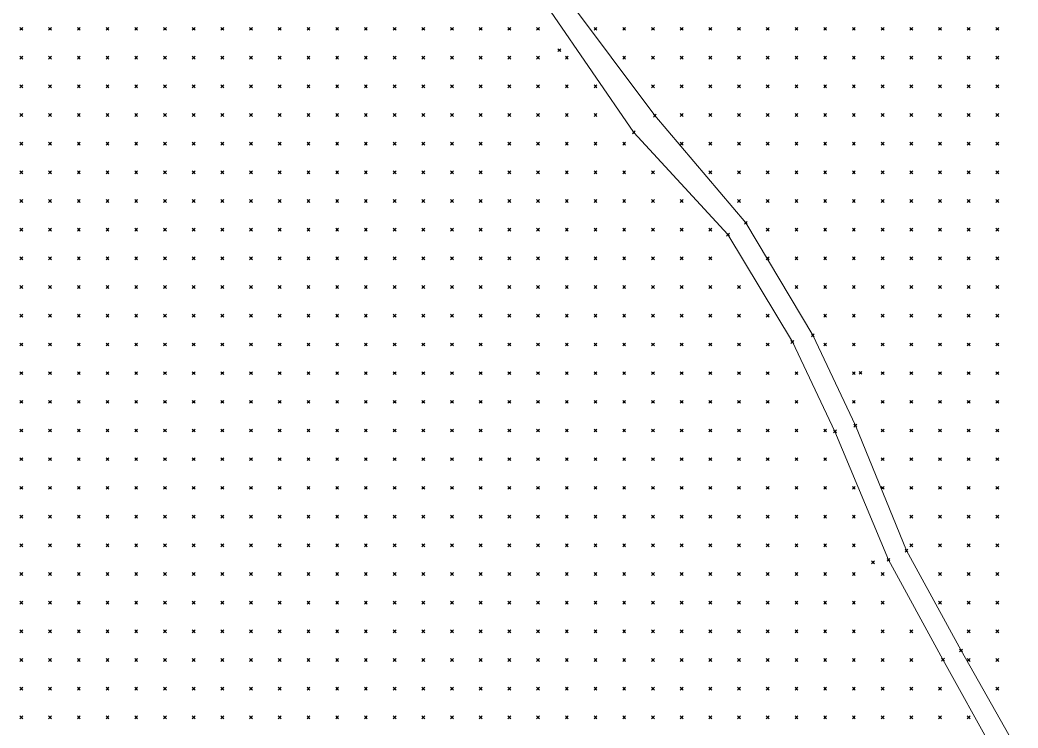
# Model space of a CAD drawing. Header units: metres. Extents: x 441556 to 446409, y 432338 to 461058.
# Drawn here: x 444185.4 to 444289.7, y 446559.2 to 446633.3 of the extents above; entities that cross this region are included whole.
import ezdxf

# ---------------------------------------------------------------- set-up
doc = ezdxf.new("R2010")
doc.units = ezdxf.units.M
doc.header["$MEASUREMENT"] = 0
doc.header["$PDMODE"] = 35
doc.header["$PDSIZE"] = 0.15
for name, color, linetype, lineweight in [('DTM-BRE-RevN_GRP_DRUM PAMANT', 2, 'Continuous', 0), ('DTM-NOK-RevN_LIDAR_co_lidar', 91, 'Continuous', 0), ('DTM-NOK-RevN_RTK', 32, 'Continuous', 0)]:
    doc.layers.add(name, color=color, linetype=linetype, lineweight=lineweight)

msp = doc.modelspace()

# ---------------------------------------------------------------- linework, layer by layer
at = {"layer": 'DTM-BRE-RevN_GRP_DRUM PAMANT'}
for p, q in [((444242.585, 446635.505, 368.736), (444251.708, 446623.258, 369.568)), ((444249.513, 446621.499, 369.673), (444240.794, 446634.189, 368.78)), ((444251.708, 446623.258, 369.568), (444261.211, 446612.048, 369.786)), ((444259.351, 446610.813, 369.748), (444249.513, 446621.499, 369.673)), ((444261.211, 446612.048, 369.786), (444268.214, 446600.291, 369.074)), ((444266.084, 446599.593, 369.09), (444259.351, 446610.813, 369.748)), ((444270.532, 446590.241, 369.051), (444266.084, 446599.593, 369.09)), ((444268.214, 446600.291, 369.074), (444272.661, 446590.846, 368.959)), ((444276.12, 446576.815, 369.451), (444270.532, 446590.241, 369.051)), ((444272.661, 446590.846, 368.959), (444277.997, 446577.773, 369.455)), ((444277.997, 446577.773, 369.455), (444283.703, 446567.332, 370.084)), ((444281.806, 446566.38, 370.014), (444276.12, 446576.815, 369.451)), ((444283.703, 446567.332, 370.084), (444289.657, 446556.809, 371.004)), ((444287.67, 446555.829, 371.028), (444281.806, 446566.38, 370.014))]:
    msp.add_line(p, q, dxfattribs=at)
at = {"layer": 'DTM-NOK-RevN_LIDAR_co_lidar'}
for p in [(444185.522, 446632.323, 342.435), (444188.521, 446632.323, 343.29), (444191.52, 446632.323, 344.175), (444194.52, 446632.323, 344.912), (444197.519, 446632.323, 345.568), (444200.518, 446632.323, 346.404), (444203.518, 446632.323, 347.249), (444206.517, 446632.323, 347.864), (444209.517, 446632.323, 348.659), (444212.516, 446632.323, 350.007), (444215.515, 446632.323, 351.705), (444218.515, 446632.323, 353.647), (444221.514, 446632.323, 355.425), (444224.513, 446632.323, 357.357), (444227.513, 446632.323, 358.967), (444230.512, 446632.323, 361.041), (444233.511, 446632.323, 363.162), (444236.511, 446632.323, 366.052), (444239.51, 446632.323, 367.85), (444245.509, 446632.323, 368.91), (444248.508, 446632.323, 371.923), (444251.507, 446632.323, 376.517), (444254.507, 446632.323, 379.569), (444257.506, 446632.323, 381.719), (444260.505, 446632.323, 383.521), (444263.505, 446632.323, 384.589), (444266.504, 446632.323, 385.367), (444269.503, 446632.323, 386.204), (444272.503, 446632.323, 387.195), (444275.502, 446632.323, 389.393), (444278.501, 446632.323, 392.836), (444281.501, 446632.323, 395.651), (444284.5, 446632.323, 398.715), (444287.499, 446632.323, 401.177), (444185.522, 446629.323, 342.752), (444188.521, 446629.323, 343.675), (444191.52, 446629.323, 344.609), (444194.52, 446629.323, 345.421), (444197.519, 446629.323, 346.054), (444200.518, 446629.323, 346.737), (444203.518, 446629.323, 347.406), (444206.517, 446629.323, 347.882), (444209.517, 446629.323, 348.478), (444212.516, 446629.323, 349.395), (444215.515, 446629.323, 350.663), (444218.515, 446629.323, 352.375), (444221.514, 446629.323, 354.238), (444224.513, 446629.323, 356.125), (444227.513, 446629.323, 357.746), (444230.512, 446629.323, 359.376), (444233.511, 446629.323, 362), (444236.511, 446629.323, 365.096), (444239.51, 446629.323, 367.641), (444242.509, 446629.323, 368.747), (444248.508, 446629.323, 370.871), (444251.507, 446629.323, 374.637), (444254.507, 446629.323, 377.324), (444257.506, 446629.323, 378.988), (444260.505, 446629.323, 380.79), (444263.505, 446629.323, 382.244), (444266.504, 446629.323, 382.643), (444269.503, 446629.323, 383.692), (444272.503, 446629.323, 386.792), (444275.502, 446629.323, 390.233), (444278.501, 446629.323, 393.219), (444281.501, 446629.323, 396.329), (444284.5, 446629.323, 398.373), (444287.499, 446629.323, 400.498), (444185.522, 446626.324, 343.074), (444188.521, 446626.324, 343.99), (444191.52, 446626.324, 344.918), (444194.52, 446626.324, 345.789), (444197.519, 446626.324, 346.47), (444200.518, 446626.324, 346.947), (444203.518, 446626.324, 347.541), (444206.517, 446626.324, 348.294), (444209.517, 446626.324, 348.895), (444212.516, 446626.324, 349.562), (444215.515, 446626.324, 350.493), (444218.515, 446626.324, 351.894), (444221.514, 446626.324, 353.595), (444224.513, 446626.324, 355.136), (444227.513, 446626.324, 356.59), (444230.512, 446626.324, 358.118), (444233.511, 446626.324, 360.588), (444236.511, 446626.324, 363.904), (444239.51, 446626.324, 366.704), (444242.509, 446626.324, 368.253), (444245.509, 446626.324, 368.961), (444251.507, 446626.324, 372.264), (444254.507, 446626.324, 374.796), (444257.506, 446626.324, 376.62), (444260.505, 446626.324, 378.233), (444263.505, 446626.324, 378.737), (444266.504, 446626.324, 379.67), (444269.503, 446626.324, 382.501), (444272.503, 446626.324, 386.079), (444275.502, 446626.324, 389.362), (444278.501, 446626.324, 391.937), (444281.501, 446626.324, 395.03), (444284.5, 446626.324, 397.463), (444287.499, 446626.324, 399.273), (444185.522, 446623.325, 343.537), (444188.521, 446623.325, 344.405), (444191.52, 446623.325, 345.245), (444194.52, 446623.325, 346.111), (444197.519, 446623.325, 346.784), (444200.518, 446623.325, 347.298), (444203.518, 446623.325, 347.834), (444206.517, 446623.325, 348.478), (444209.517, 446623.325, 349.163), (444212.516, 446623.325, 349.764), (444215.515, 446623.325, 350.475), (444218.515, 446623.325, 351.404), (444221.514, 446623.325, 352.553), (444224.513, 446623.325, 354.308), (444227.513, 446623.325, 355.692), (444230.512, 446623.325, 357.361), (444233.511, 446623.325, 359.728), (444236.511, 446623.325, 362.306), (444239.51, 446623.325, 365.369), (444242.509, 446623.325, 367.213), (444245.509, 446623.325, 368.789), (444254.507, 446623.325, 372.161), (444257.506, 446623.325, 374.191), (444260.505, 446623.325, 375.143), (444263.505, 446623.325, 376.179), (444266.504, 446623.325, 378.726), (444269.503, 446623.325, 382.129), (444272.503, 446623.325, 385.682), (444275.502, 446623.325, 389.27), (444278.501, 446623.325, 391.338), (444281.501, 446623.325, 394.845), (444284.5, 446623.325, 396.474), (444287.499, 446623.325, 397.877), (444185.522, 446620.325, 343.985), (444188.521, 446620.325, 344.873), (444191.52, 446620.325, 345.53), (444194.52, 446620.325, 346.168), (444197.519, 446620.325, 346.843), (444200.518, 446620.325, 347.45), (444203.518, 446620.325, 348.025), (444206.517, 446620.325, 348.611), (444209.517, 446620.325, 349.151), (444212.516, 446620.325, 349.805), (444215.515, 446620.325, 350.535), (444218.515, 446620.325, 351.252), (444221.514, 446620.325, 351.953), (444224.513, 446620.325, 353.167), (444227.513, 446620.325, 354.655), (444230.512, 446620.325, 356.464), (444233.511, 446620.325, 358.433), (444236.511, 446620.325, 360.493), (444239.51, 446620.325, 362.254), (444242.509, 446620.325, 365.424), (444245.509, 446620.325, 367.646), (444248.508, 446620.325, 369.023), (444254.507, 446620.325, 369.966), (444257.506, 446620.325, 371.121), (444260.505, 446620.325, 372.26), (444263.505, 446620.325, 375.106), (444266.504, 446620.325, 378.732), (444269.503, 446620.325, 381.329), (444272.503, 446620.325, 384.044), (444275.502, 446620.325, 386.74), (444278.501, 446620.325, 389.769), (444281.501, 446620.325, 392.949), (444284.5, 446620.325, 394.673), (444287.499, 446620.325, 396.272), (444185.522, 446617.326, 344.31), (444188.521, 446617.326, 345.162), (444191.52, 446617.326, 345.845), (444194.52, 446617.326, 346.437), (444197.519, 446617.326, 347.012), (444200.518, 446617.326, 347.641), (444203.518, 446617.326, 348.269), (444206.517, 446617.326, 348.829), (444209.517, 446617.326, 349.309), (444212.516, 446617.326, 349.883), (444215.515, 446617.326, 350.622), (444218.515, 446617.326, 351.364), (444221.514, 446617.326, 351.973), (444224.513, 446617.326, 352.662), (444227.513, 446617.326, 353.756), (444230.512, 446617.326, 355.351), (444233.511, 446617.326, 357.108), (444236.511, 446617.326, 359.007), (444239.51, 446617.326, 361.155), (444242.509, 446617.326, 363.441), (444245.509, 446617.326, 365.538), (444248.508, 446617.326, 367.447), (444251.507, 446617.326, 369.015), (444257.506, 446617.326, 369.873), (444260.505, 446617.326, 371.08), (444263.505, 446617.326, 374.176), (444266.504, 446617.326, 377.713), (444269.503, 446617.326, 380.485), (444272.503, 446617.326, 383.347), (444275.502, 446617.326, 385.883), (444278.501, 446617.326, 388.47), (444281.501, 446617.326, 391.104), (444284.5, 446617.326, 392.741), (444287.499, 446617.326, 394.178), (444185.522, 446614.327, 344.389), (444188.521, 446614.327, 345.201), (444191.52, 446614.327, 345.887), (444194.52, 446614.327, 346.563), (444197.519, 446614.327, 347.209), (444200.518, 446614.327, 347.819), (444203.518, 446614.327, 348.347), (444206.517, 446614.327, 348.867), (444209.517, 446614.327, 349.49), (444212.516, 446614.327, 350.074), (444215.515, 446614.327, 350.675), (444218.515, 446614.327, 351.297), (444221.514, 446614.327, 352.058), (444224.513, 446614.327, 352.665), (444227.513, 446614.327, 353.432), (444230.512, 446614.327, 354.57), (444233.511, 446614.327, 355.995), (444236.511, 446614.327, 357.574), (444239.51, 446614.327, 359.487), (444242.509, 446614.327, 361.683), (444245.509, 446614.327, 363.696), (444248.508, 446614.327, 365.506), (444251.507, 446614.327, 367.724), (444254.507, 446614.327, 369.172), (444260.505, 446614.327, 370.339), (444263.505, 446614.327, 373.442), (444266.504, 446614.327, 376.824), (444269.503, 446614.327, 378.993), (444272.503, 446614.327, 381.505), (444275.502, 446614.327, 384.198), (444278.501, 446614.327, 386.708), (444281.501, 446614.327, 388.809), (444284.5, 446614.327, 390.364), (444287.499, 446614.327, 392.262), (444185.522, 446611.327, 344.444), (444188.521, 446611.327, 345.189), (444191.52, 446611.327, 345.894), (444194.52, 446611.327, 346.615), (444197.519, 446611.327, 347.274), (444200.518, 446611.327, 347.883), (444203.518, 446611.327, 348.462), (444206.517, 446611.327, 349.053), (444209.517, 446611.327, 349.677), (444212.516, 446611.327, 350.278), (444215.515, 446611.327, 350.917), (444218.515, 446611.327, 351.476), (444221.514, 446611.327, 352.152), (444224.513, 446611.327, 352.931), (444227.513, 446611.327, 353.628), (444230.512, 446611.327, 354.501), (444233.511, 446611.327, 355.542), (444236.511, 446611.327, 356.847), (444239.51, 446611.327, 358.373), (444242.509, 446611.327, 360.313), (444245.509, 446611.327, 362.021), (444248.508, 446611.327, 363.834), (444251.507, 446611.327, 365.648), (444254.507, 446611.327, 367.707), (444257.506, 446611.327, 368.998), (444263.505, 446611.327, 370.876), (444266.504, 446611.327, 374.095), (444269.503, 446611.327, 377.363), (444272.503, 446611.327, 379.62), (444275.502, 446611.327, 382.364), (444278.501, 446611.327, 384.792), (444281.501, 446611.327, 386.417), (444284.5, 446611.327, 388.104), (444287.499, 446611.327, 390.274), (444185.522, 446608.328, 344.245), (444188.521, 446608.328, 345.109), (444191.52, 446608.328, 345.915), (444194.52, 446608.328, 346.64), (444197.519, 446608.328, 347.292), (444200.518, 446608.328, 347.897), (444203.518, 446608.328, 348.521), (444206.517, 446608.328, 349.161), (444209.517, 446608.328, 349.74), (444212.516, 446608.328, 350.344), (444215.515, 446608.328, 351.053), (444218.515, 446608.328, 351.602), (444221.514, 446608.328, 352.271), (444224.513, 446608.328, 352.942), (444227.513, 446608.328, 353.873), (444230.512, 446608.328, 354.654), (444233.511, 446608.328, 355.463), (444236.511, 446608.328, 356.57), (444239.51, 446608.328, 357.96), (444242.509, 446608.328, 359.446), (444245.509, 446608.328, 361.03), (444248.508, 446608.328, 362.601), (444251.507, 446608.328, 364.294), (444254.507, 446608.328, 366.284), (444257.506, 446608.328, 368.137), (444263.505, 446608.328, 369.603), (444266.504, 446608.328, 371.791), (444269.503, 446608.328, 375.118), (444272.503, 446608.328, 377.796), (444275.502, 446608.328, 380.235), (444278.501, 446608.328, 382.442), (444281.501, 446608.328, 384.057), (444284.5, 446608.328, 386.471), (444287.499, 446608.328, 389.06), (444185.522, 446605.329, 344.094), (444188.521, 446605.329, 345.094), (444191.52, 446605.329, 345.938), (444194.52, 446605.329, 346.655), (444197.519, 446605.329, 347.261), (444200.518, 446605.329, 347.835), (444203.518, 446605.329, 348.481), (444206.517, 446605.329, 349.15), (444209.517, 446605.329, 349.748), (444212.516, 446605.329, 350.411), (444215.515, 446605.329, 351.127), (444218.515, 446605.329, 351.715), (444221.514, 446605.329, 352.408), (444224.513, 446605.329, 353.072), (444227.513, 446605.329, 353.953), (444230.512, 446605.329, 354.648), (444233.511, 446605.329, 355.508), (444236.511, 446605.329, 356.481), (444239.51, 446605.329, 357.789), (444242.509, 446605.329, 359.001), (444245.509, 446605.329, 360.215), (444248.508, 446605.329, 361.45), (444251.507, 446605.329, 362.995), (444254.507, 446605.329, 364.802), (444257.506, 446605.329, 366.976), (444260.505, 446605.329, 368.517), (444266.504, 446605.329, 370.088), (444269.503, 446605.329, 372.752), (444272.503, 446605.329, 375.923), (444275.502, 446605.329, 378.269), (444278.501, 446605.329, 380.343), (444281.501, 446605.329, 382.404), (444284.5, 446605.329, 385.228), (444287.499, 446605.329, 388.033), (444185.522, 446602.329, 343.991), (444188.521, 446602.329, 345.035), (444191.52, 446602.329, 345.832), (444194.52, 446602.329, 346.548), (444197.519, 446602.329, 347.17), (444200.518, 446602.329, 347.762), (444203.518, 446602.329, 348.449), (444206.517, 446602.329, 349.161), (444209.517, 446602.329, 349.829), (444212.516, 446602.329, 350.429), (444215.515, 446602.329, 350.944), (444218.515, 446602.329, 351.638), (444221.514, 446602.329, 352.422), (444224.513, 446602.329, 353.13), (444227.513, 446602.329, 353.82), (444230.512, 446602.329, 354.518), (444233.511, 446602.329, 355.32), (444236.511, 446602.329, 356.121), (444239.51, 446602.329, 357.177), (444242.509, 446602.329, 358.258), (444245.509, 446602.329, 359.153), (444248.508, 446602.329, 360.162), (444251.507, 446602.329, 361.616), (444254.507, 446602.329, 363.364), (444257.506, 446602.329, 365.655), (444260.505, 446602.329, 367.689), (444263.505, 446602.329, 368.657), (444269.503, 446602.329, 370.855), (444272.503, 446602.329, 373.849), (444275.502, 446602.329, 376.607), (444278.501, 446602.329, 379.094), (444281.501, 446602.329, 381.475), (444284.5, 446602.329, 384.465), (444287.499, 446602.329, 386.919), (444185.522, 446599.33, 343.596), (444188.521, 446599.33, 344.708), (444191.52, 446599.33, 345.204), (444194.52, 446599.33, 345.672), (444197.519, 446599.33, 346.376), (444200.518, 446599.33, 347.25), (444203.518, 446599.33, 348.216), (444206.517, 446599.33, 349.022), (444209.517, 446599.33, 349.674), (444212.516, 446599.33, 350.239), (444215.515, 446599.33, 350.532), (444218.515, 446599.33, 351.09), (444221.514, 446599.33, 351.921), (444224.513, 446599.33, 352.999), (444227.513, 446599.33, 353.641), (444230.512, 446599.33, 354.299), (444233.511, 446599.33, 355.088), (444236.511, 446599.33, 355.839), (444239.51, 446599.33, 356.755), (444242.509, 446599.33, 357.523), (444245.509, 446599.33, 358.286), (444248.508, 446599.33, 359.161), (444251.507, 446599.33, 360.386), (444254.507, 446599.33, 362.035), (444257.506, 446599.33, 364.359), (444260.505, 446599.33, 366.582), (444263.505, 446599.33, 368.136), (444269.503, 446599.33, 369.648), (444272.503, 446599.33, 371.96), (444275.502, 446599.33, 374.922), (444278.501, 446599.33, 377.634), (444281.501, 446599.33, 380.312), (444284.5, 446599.33, 383.145), (444287.499, 446599.33, 385.522), (444185.522, 446596.331, 343.037), (444188.521, 446596.331, 343.94), (444191.52, 446596.331, 344.242), (444194.52, 446596.331, 344.893), (444197.519, 446596.331, 346.036), (444200.518, 446596.331, 347.078), (444203.518, 446596.331, 347.949), (444206.517, 446596.331, 348.771), (444209.517, 446596.331, 349.432), (444212.516, 446596.331, 349.976), (444215.515, 446596.331, 350.383), (444218.515, 446596.331, 350.918), (444221.514, 446596.331, 351.536), (444224.513, 446596.331, 352.719), (444227.513, 446596.331, 353.589), (444230.512, 446596.331, 354.256), (444233.511, 446596.331, 354.887), (444236.511, 446596.331, 355.757), (444239.51, 446596.331, 356.673), (444242.509, 446596.331, 357.226), (444245.509, 446596.331, 357.929), (444248.508, 446596.331, 358.545), (444251.507, 446596.331, 359.474), (444254.507, 446596.331, 360.948), (444257.506, 446596.331, 363.273), (444260.505, 446596.331, 365.491), (444263.505, 446596.331, 367.294), (444266.504, 446596.331, 368.391), (444272.503, 446596.331, 370.382), (444275.502, 446596.331, 373.309), (444278.501, 446596.331, 376.416), (444281.501, 446596.331, 378.868), (444284.5, 446596.331, 381.376), (444287.499, 446596.331, 384.753), (444185.522, 446593.331, 342.17), (444188.521, 446593.331, 342.932), (444191.52, 446593.331, 343.52), (444194.52, 446593.331, 344.608), (444197.519, 446593.331, 346.085), (444200.518, 446593.331, 347.209), (444203.518, 446593.331, 348.015), (444206.517, 446593.331, 348.805), (444209.517, 446593.331, 349.412), (444212.516, 446593.331, 349.997), (444215.515, 446593.331, 350.63), (444218.515, 446593.331, 351.346), (444221.514, 446593.331, 351.805), (444224.513, 446593.331, 352.453), (444227.513, 446593.331, 353.473), (444230.512, 446593.331, 354.477), (444233.511, 446593.331, 354.976), (444236.511, 446593.331, 355.77), (444239.51, 446593.331, 356.686), (444242.509, 446593.331, 357.336), (444245.509, 446593.331, 357.984), (444248.508, 446593.331, 358.415), (444251.507, 446593.331, 359.151), (444254.507, 446593.331, 360.405), (444257.506, 446593.331, 362.273), (444260.505, 446593.331, 364.219), (444263.505, 446593.331, 366.045), (444266.504, 446593.331, 367.647), (444272.503, 446593.331, 369.422), (444275.502, 446593.331, 371.687), (444278.501, 446593.331, 374.924), (444281.501, 446593.331, 377.73), (444284.5, 446593.331, 380.111), (444287.499, 446593.331, 383.481), (444185.522, 446590.332, 341.638), (444188.521, 446590.332, 342.426), (444191.52, 446590.332, 343.392), (444194.52, 446590.332, 344.636), (444197.519, 446590.332, 346.041), (444200.518, 446590.332, 347.238), (444203.518, 446590.332, 348.251), (444206.517, 446590.332, 349.094), (444209.517, 446590.332, 349.647), (444212.516, 446590.332, 350.29), (444215.515, 446590.332, 350.964), (444218.515, 446590.332, 351.677), (444221.514, 446590.332, 352.292), (444224.513, 446590.332, 352.694), (444227.513, 446590.332, 353.493), (444230.512, 446590.332, 354.588), (444233.511, 446590.332, 355.26), (444236.511, 446590.332, 355.841), (444239.51, 446590.332, 356.594), (444242.509, 446590.332, 357.453), (444245.509, 446590.332, 358.112), (444248.508, 446590.332, 358.601), (444251.507, 446590.332, 359.256), (444254.507, 446590.332, 360.285), (444257.506, 446590.332, 361.526), (444260.505, 446590.332, 363.095), (444263.505, 446590.332, 364.92), (444266.504, 446590.332, 366.876), (444269.503, 446590.332, 368.366), (444275.502, 446590.332, 370.369), (444278.501, 446590.332, 373.147), (444281.501, 446590.332, 376.66), (444284.5, 446590.332, 379.327), (444287.499, 446590.332, 381.858), (444185.522, 446587.333, 341.595), (444188.521, 446587.333, 342.672), (444191.52, 446587.333, 343.792), (444194.52, 446587.333, 344.897), (444197.519, 446587.333, 346.097), (444200.518, 446587.333, 347.282), (444203.518, 446587.333, 348.365), (444206.517, 446587.333, 349.287), (444209.517, 446587.333, 350.015), (444212.516, 446587.333, 350.676), (444215.515, 446587.333, 351.299), (444218.515, 446587.333, 352.007), (444221.514, 446587.333, 352.664), (444224.513, 446587.333, 353.264), (444227.513, 446587.333, 353.862), (444230.512, 446587.333, 354.598), (444233.511, 446587.333, 355.336), (444236.511, 446587.333, 355.914), (444239.51, 446587.333, 356.494), (444242.509, 446587.333, 357.399), (444245.509, 446587.333, 358.141), (444248.508, 446587.333, 358.742), (444251.507, 446587.333, 359.345), (444254.507, 446587.333, 360.169), (444257.506, 446587.333, 361.211), (444260.505, 446587.333, 362.529), (444263.505, 446587.333, 364.177), (444266.504, 446587.333, 366.201), (444269.503, 446587.333, 368.059), (444275.502, 446587.333, 369.665), (444278.501, 446587.333, 371.795), (444281.501, 446587.333, 375.332), (444284.5, 446587.333, 378.589), (444287.499, 446587.333, 381.014), (444185.522, 446584.333, 341.577), (444188.521, 446584.333, 343.225), (444191.52, 446584.333, 344.493), (444194.52, 446584.333, 345.305), (444197.519, 446584.333, 346.291), (444200.518, 446584.333, 347.52), (444203.518, 446584.333, 348.564), (444206.517, 446584.333, 349.402), (444209.517, 446584.333, 350.286), (444212.516, 446584.333, 351.006), (444215.515, 446584.333, 351.597), (444218.515, 446584.333, 352.425), (444221.514, 446584.333, 353.002), (444224.513, 446584.333, 353.648), (444227.513, 446584.333, 354.223), (444230.512, 446584.333, 354.76), (444233.511, 446584.333, 355.423), (444236.511, 446584.333, 356.072), (444239.51, 446584.333, 356.699), (444242.509, 446584.333, 357.499), (444245.509, 446584.333, 358.164), (444248.508, 446584.333, 358.861), (444251.507, 446584.333, 359.467), (444254.507, 446584.333, 360.08), (444257.506, 446584.333, 360.913), (444260.505, 446584.333, 362.045), (444263.505, 446584.333, 363.552), (444266.504, 446584.333, 365.579), (444269.503, 446584.333, 367.681), (444272.503, 446584.333, 368.893), (444275.502, 446584.333, 369.315), (444278.501, 446584.333, 370.744), (444281.501, 446584.333, 374.26), (444284.5, 446584.333, 377.869), (444287.499, 446584.333, 380.069), (444185.522, 446581.334, 341.979), (444188.521, 446581.334, 343.733), (444191.52, 446581.334, 345.3), (444194.52, 446581.334, 346.136), (444197.519, 446581.334, 347.048), (444200.518, 446581.334, 348.156), (444203.518, 446581.334, 348.923), (444206.517, 446581.334, 349.622), (444209.517, 446581.334, 350.468), (444212.516, 446581.334, 351.198), (444215.515, 446581.334, 351.88), (444218.515, 446581.334, 352.711), (444221.514, 446581.334, 353.537), (444224.513, 446581.334, 354.262), (444227.513, 446581.334, 354.758), (444230.512, 446581.334, 355.121), (444233.511, 446581.334, 355.826), (444236.511, 446581.334, 356.537), (444239.51, 446581.334, 357.18), (444242.509, 446581.334, 357.895), (444245.509, 446581.334, 358.39), (444248.508, 446581.334, 359.084), (444251.507, 446581.334, 359.764), (444254.507, 446581.334, 360.266), (444257.506, 446581.334, 360.695), (444260.505, 446581.334, 361.599), (444263.505, 446581.334, 363.071), (444266.504, 446581.334, 365.009), (444269.503, 446581.334, 367.203), (444272.503, 446581.334, 368.777), (444278.501, 446581.334, 370.226), (444281.501, 446581.334, 373.505), (444284.5, 446581.334, 377.086), (444287.499, 446581.334, 378.688), (444185.522, 446578.335, 342.156), (444188.521, 446578.335, 343.919), (444191.52, 446578.335, 345.88), (444194.52, 446578.335, 347.148), (444197.519, 446578.335, 348.05), (444200.518, 446578.335, 348.718), (444203.518, 446578.335, 349.199), (444206.517, 446578.335, 350.071), (444209.517, 446578.335, 350.999), (444212.516, 446578.335, 351.684), (444215.515, 446578.335, 352.6), (444218.515, 446578.335, 353.575), (444221.514, 446578.335, 354.516), (444224.513, 446578.335, 355.158), (444227.513, 446578.335, 355.745), (444230.512, 446578.335, 355.907), (444233.511, 446578.335, 356.387), (444236.511, 446578.335, 357.238), (444239.51, 446578.335, 357.869), (444242.509, 446578.335, 358.476), (444245.509, 446578.335, 359.052), (444248.508, 446578.335, 359.552), (444251.507, 446578.335, 360.071), (444254.507, 446578.335, 360.62), (444257.506, 446578.335, 361.07), (444260.505, 446578.335, 361.627), (444263.505, 446578.335, 362.62), (444266.504, 446578.335, 364.343), (444269.503, 446578.335, 366.601), (444272.503, 446578.335, 368.496), (444278.501, 446578.335, 369.815), (444281.501, 446578.335, 372.285), (444284.5, 446578.335, 375.99), (444287.499, 446578.335, 377.037), (444185.522, 446575.335, 342.254), (444188.521, 446575.335, 344.104), (444191.52, 446575.335, 346.208), (444194.52, 446575.335, 347.911), (444197.519, 446575.335, 348.774), (444200.518, 446575.335, 349.118), (444203.518, 446575.335, 349.658), (444206.517, 446575.335, 350.79), (444209.517, 446575.335, 351.875), (444212.516, 446575.335, 352.533), (444215.515, 446575.335, 353.457), (444218.515, 446575.335, 354.322), (444221.514, 446575.335, 355.088), (444224.513, 446575.335, 355.626), (444227.513, 446575.335, 356.156), (444230.512, 446575.335, 356.506), (444233.511, 446575.335, 357.015), (444236.511, 446575.335, 357.74), (444239.51, 446575.335, 358.47), (444242.509, 446575.335, 359.156), (444245.509, 446575.335, 359.733), (444248.508, 446575.335, 360.156), (444251.507, 446575.335, 360.504), (444254.507, 446575.335, 361.009), (444257.506, 446575.335, 361.484), (444260.505, 446575.335, 361.946), (444263.505, 446575.335, 362.55), (444266.504, 446575.335, 363.9), (444269.503, 446575.335, 365.996), (444272.503, 446575.335, 367.999), (444275.502, 446575.335, 369.255), (444281.501, 446575.335, 370.851), (444284.5, 446575.335, 374.213), (444287.499, 446575.335, 375.361), (444185.522, 446572.336, 342.221), (444188.521, 446572.336, 344.281), (444191.52, 446572.336, 346.604), (444194.52, 446572.336, 348.383), (444197.519, 446572.336, 349.189), (444200.518, 446572.336, 349.444), (444203.518, 446572.336, 349.916), (444206.517, 446572.336, 351.094), (444209.517, 446572.336, 352.474), (444212.516, 446572.336, 353.213), (444215.515, 446572.336, 353.909), (444218.515, 446572.336, 354.528), (444221.514, 446572.336, 355.038), (444224.513, 446572.336, 355.485), (444227.513, 446572.336, 356.078), (444230.512, 446572.336, 356.673), (444233.511, 446572.336, 357.332), (444236.511, 446572.336, 358.056), (444239.51, 446572.336, 358.745), (444242.509, 446572.336, 359.408), (444245.509, 446572.336, 360.089), (444248.508, 446572.336, 360.494), (444251.507, 446572.336, 360.801), (444254.507, 446572.336, 361.284), (444257.506, 446572.336, 361.792), (444260.505, 446572.336, 362.292), (444263.505, 446572.336, 362.8), (444266.504, 446572.336, 363.644), (444269.503, 446572.336, 365.157), (444272.503, 446572.336, 367.135), (444275.502, 446572.336, 368.826), (444281.501, 446572.336, 370.053), (444284.5, 446572.336, 371.685), (444287.499, 446572.336, 373.018), (444185.522, 446569.337, 342.314), (444188.521, 446569.337, 344.26), (444191.52, 446569.337, 346.756), (444194.52, 446569.337, 348.681), (444197.519, 446569.337, 349.532), (444200.518, 446569.337, 349.822), (444203.518, 446569.337, 350.043), (444206.517, 446569.337, 350.797), (444209.517, 446569.337, 352.144), (444212.516, 446569.337, 353.039), (444215.515, 446569.337, 353.487), (444218.515, 446569.337, 354.129), (444221.514, 446569.337, 354.629), (444224.513, 446569.337, 355.139), (444227.513, 446569.337, 355.857), (444230.512, 446569.337, 356.6), (444233.511, 446569.337, 357.34), (444236.511, 446569.337, 358.107), (444239.51, 446569.337, 358.869), (444242.509, 446569.337, 359.437), (444245.509, 446569.337, 360.213), (444248.508, 446569.337, 360.759), (444251.507, 446569.337, 361.092), (444254.507, 446569.337, 361.442), (444257.506, 446569.337, 361.859), (444260.505, 446569.337, 362.442), (444263.505, 446569.337, 363.079), (444266.504, 446569.337, 363.665), (444269.503, 446569.337, 364.583), (444272.503, 446569.337, 366.144), (444275.502, 446569.337, 368.009), (444278.501, 446569.337, 369.413), (444284.5, 446569.337, 370.151), (444287.499, 446569.337, 370.814), (444185.522, 446566.337, 342.681), (444188.521, 446566.337, 344.806), (444191.52, 446566.337, 346.934), (444194.52, 446566.337, 348.582), (444197.519, 446566.337, 349.577), (444200.518, 446566.337, 350.123), (444203.518, 446566.337, 350.347), (444206.517, 446566.337, 350.686), (444209.517, 446566.337, 351.534), (444212.516, 446566.337, 352.388), (444215.515, 446566.337, 353.044), (444218.515, 446566.337, 353.694), (444221.514, 446566.337, 354.327), (444224.513, 446566.337, 355.016), (444227.513, 446566.337, 356.017), (444230.512, 446566.337, 356.932), (444233.511, 446566.337, 357.435), (444236.511, 446566.337, 358.202), (444239.51, 446566.337, 358.987), (444242.509, 446566.337, 359.691), (444245.509, 446566.337, 360.414), (444248.508, 446566.337, 360.93), (444251.507, 446566.337, 361.515), (444254.507, 446566.337, 362.071), (444257.506, 446566.337, 362.336), (444260.505, 446566.337, 362.591), (444263.505, 446566.337, 363.138), (444266.504, 446566.337, 363.835), (444269.503, 446566.337, 364.532), (444272.503, 446566.337, 365.657), (444275.502, 446566.337, 367.406), (444278.501, 446566.337, 368.9), (444284.5, 446566.337, 369.966), (444287.499, 446566.337, 370.228), (444185.522, 446563.338, 343.014), (444188.521, 446563.338, 345.151), (444191.52, 446563.338, 347.037), (444194.52, 446563.338, 348.364), (444197.519, 446563.338, 349.379), (444200.518, 446563.338, 350.199), (444203.518, 446563.338, 350.79), (444206.517, 446563.338, 351.121), (444209.517, 446563.338, 351.351), (444212.516, 446563.338, 352.027), (444215.515, 446563.338, 352.815), (444218.515, 446563.338, 353.667), (444221.514, 446563.338, 354.283), (444224.513, 446563.338, 354.855), (444227.513, 446563.338, 355.864), (444230.512, 446563.338, 356.675), (444233.511, 446563.338, 357.489), (444236.511, 446563.338, 358.239), (444239.51, 446563.338, 359.103), (444242.509, 446563.338, 359.944), (444245.509, 446563.338, 360.829), (444248.508, 446563.338, 361.458), (444251.507, 446563.338, 362.009), (444254.507, 446563.338, 362.648), (444257.506, 446563.338, 363.034), (444260.505, 446563.338, 363.093), (444263.505, 446563.338, 363.326), (444266.504, 446563.338, 363.956), (444269.503, 446563.338, 364.887), (444272.503, 446563.338, 365.983), (444275.502, 446563.338, 367.101), (444278.501, 446563.338, 368.376), (444281.501, 446563.338, 369.486), (444287.499, 446563.338, 370.288), (444185.522, 446560.339, 343.006), (444188.521, 446560.339, 345.316), (444191.52, 446560.339, 347.226), (444194.52, 446560.339, 348.38), (444197.519, 446560.339, 349.238), (444200.518, 446560.339, 350.009), (444203.518, 446560.339, 350.689), (444206.517, 446560.339, 351.094), (444209.517, 446560.339, 351.313), (444212.516, 446560.339, 352.047), (444215.515, 446560.339, 352.946), (444218.515, 446560.339, 353.715), (444221.514, 446560.339, 354.302), (444224.513, 446560.339, 354.749), (444227.513, 446560.339, 355.495), (444230.512, 446560.339, 356.373), (444233.511, 446560.339, 357.752), (444236.511, 446560.339, 358.786), (444239.51, 446560.339, 359.472), (444242.509, 446560.339, 360.139), (444245.509, 446560.339, 360.749), (444248.508, 446560.339, 361.532), (444251.507, 446560.339, 362.224), (444254.507, 446560.339, 362.69), (444257.506, 446560.339, 363.15), (444260.505, 446560.339, 363.478), (444263.505, 446560.339, 363.653), (444266.504, 446560.339, 364.216), (444269.503, 446560.339, 365.344), (444272.503, 446560.339, 366.547), (444275.502, 446560.339, 367.554), (444278.501, 446560.339, 368.494), (444281.501, 446560.339, 369.504), (444284.5, 446560.339, 370.274)]:
    msp.add_point(p, dxfattribs=at)
at = {"layer": 'DTM-NOK-RevN_RTK'}
for p in [(444241.736, 446630.093, 369.266), (444251.708, 446623.258, 369.568), (444249.513, 446621.499, 369.673), (444261.211, 446612.048, 369.786), (444259.351, 446610.813, 369.748), (444266.084, 446599.593, 369.09), (444268.214, 446600.291, 369.074), (444273.199, 446596.358, 371.525), (444270.532, 446590.241, 369.051), (444272.661, 446590.846, 368.959), (444277.997, 446577.773, 369.455), (444274.507, 446576.553, 369.797), (444276.12, 446576.815, 369.451), (444283.703, 446567.332, 370.084), (444281.806, 446566.38, 370.014)]:
    msp.add_point(p, dxfattribs=at)

doc.saveas('drawing.dxf')
